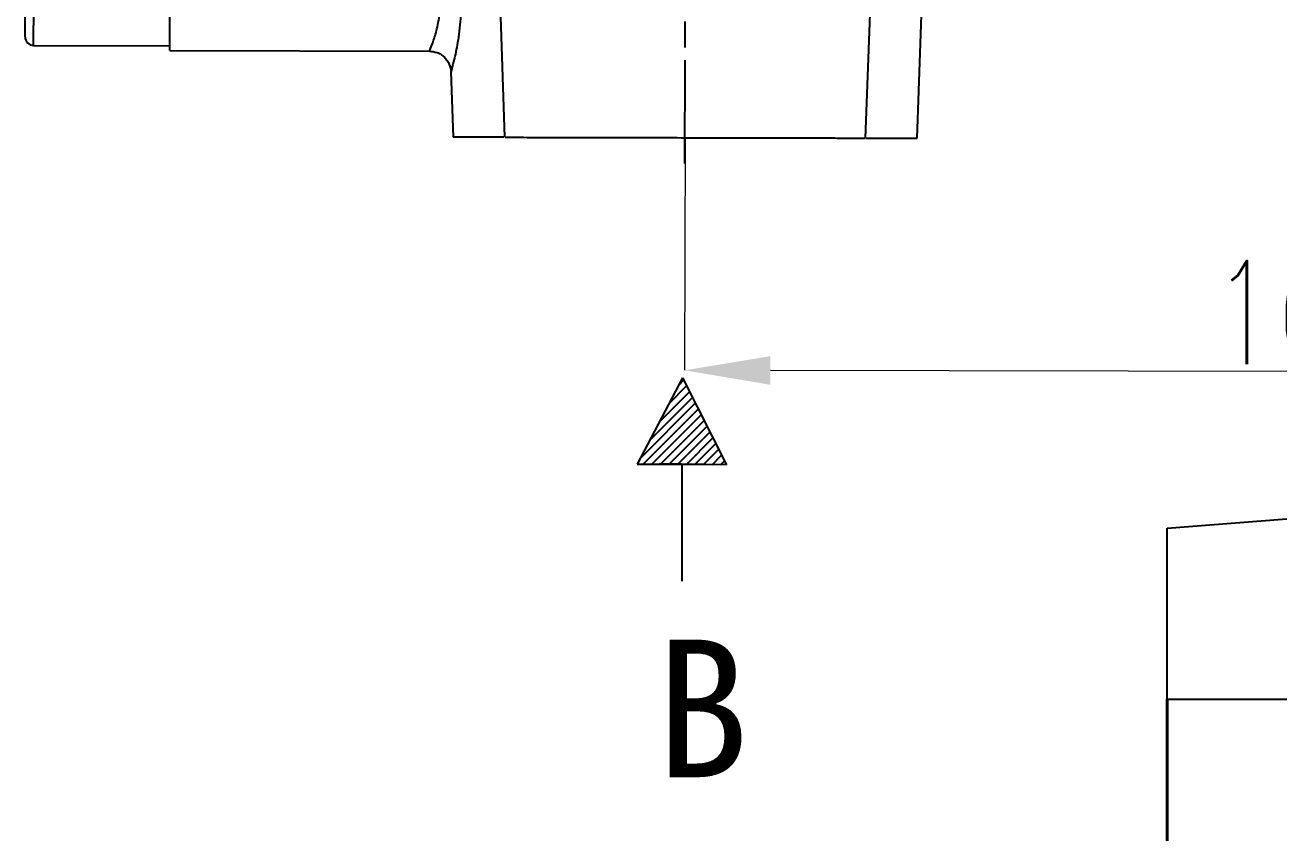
# Model space of a CAD drawing. Header units: millimetres. Extents: x 1852 to 4288, y 681 to 2404.
# Drawn here: x 2345.2 to 2491.2, y 1952.1 to 2046.1 of the extents above; entities that cross this region are included whole.
import ezdxf

# ---------------------------------------------------------------- set-up
doc = ezdxf.new("R2010")
doc.units = ezdxf.units.MM
doc.linetypes.add('AM_ISO08W050', pattern=[18, 12, -1.5, 3, -1.5])
for name, color, linetype, lineweight in [('AM_5', 3, 'Continuous', 25), ('AM_7', 4, 'AM_ISO08W050', 25), ('文字', 7, 'Continuous', 13), ('粗实线', 7, 'Continuous', 40)]:
    doc.layers.add(name, color=color, linetype=linetype, lineweight=lineweight)
doc.layers.add('layer 1', color=7, linetype='Continuous')
doc.styles.add('SLDTEXTSTYLE1', font='txt.shx', dxfattribs={"width": 0.7, "bigfont": 'gbcbig.shx'})
doc.styles.add('STYLE1', font='txt.shx', dxfattribs={"width": 0.8, "height": 3, "bigfont": 'hzdx.shx'})
doc.dimstyles.new('SLDDIMSTYLE12$0', dxfattribs={"dimtxt": 12, "dimasz": 10, "dimexe": 0, "dimexo": 0.0625, "dimgap": 0.875, "dimtad": 1, "dimdec": 1, "dimlfac": 1.8, "dimrnd": 1e-09, "dimzin": 12, "dimdsep": 46, "dimtxsty": 'SLDTEXTSTYLE1', "dimcen": 0.09, "dimdle": 8.16, "dimclrd": 3, "dimclre": 3, "dimadec": 0, "dimazin": 3, "dimtfac": 1, "dimtdec": 1, "dimtofl": 0, "dimtmove": 0, "dimatfit": 3, "dimfxl": 0, "dimfrac": 2, "dimtolj": 1, "dimlwd": 5, "dimlwe": 5, "dimarcsym": 0})

# ---------------------------------------------------------------- blocks, each defined once
blk = doc.blocks.new('*D82')
at = {"layer": 'AM_5', "color": 3, "linetype": 'Continuous', "lineweight": 5, "transparency": 16777216}
for p, q in [((2422.03, 2032.91), (2421.97, 2005.91)), ((2570.83, 2005.6), (2431.97, 2005.89))]:
    blk.add_line(p, q, dxfattribs=at)
at = {"layer": 'AM_5', "color": 3, "lineweight": 5, "transparency": 16777216}
blk.add_line((2580.75, 1967.69), (2580.83, 2005.57), dxfattribs=at)
at = {"layer": 'AM_5', "color": 3, "transparency": 16777216}
for points in [[(2431.97, 2007.56), (2431.96, 2004.23), (2421.97, 2005.91)], [(2570.84, 2007.26), (2570.83, 2003.93), (2580.83, 2005.57)]]:
    blk.add_solid(points, dxfattribs=at)
at = {"layer": 'Defpoints', "color": 0, "transparency": 16777216}
for p in [(2422.03, 2032.97), (2421.97, 2005.91), (2580.75, 1967.63)]:
    blk.add_point(p, dxfattribs=at)
at = {"layer": 'AM_5', "color": 0, "transparency": 16777216, "insert": (2494.26, 2012.63), "char_height": 12, "attachment_point": 5, "rotation": 359.8775, "style": 'SLDTEXTSTYLE1'}
blk.add_mtext('\\A1;160', dxfattribs=at)

msp = doc.modelspace()

# ---------------------------------------------------------------- hatches: boundary and pattern name
at = {"layer": 'layer 1'}
h = msp.add_hatch(dxfattribs=at)
h.set_pattern_fill('ANSI31', color=256, scale=0.225)
h.set_pattern_definition([(45, (-4695.94484, 3204.58275), (-0.50513941, 0.50513941), [])])
h.paths.add_polyline_path([(2421.727, 2005.019), (2416.447, 1994.983), (2421.658, 1994.983), (2426.869, 1994.912)])

# ---------------------------------------------------------------- linework, layer by layer
at = {"color": 7, "linetype": 'Continuous', "lineweight": 25}
for p, q in [((2399.443, 2081.286), (2401.026, 2033.015)), ((2443.026, 2032.926), (2444.811, 2081.09)), ((2449.026, 2032.913), (2449.769, 2052.982)), ((2346.206, 2043.697), (2346.216, 2048.366)), ((2346.206, 2043.697), (2362.048, 2043.664)), ((2362.047, 2043.099), (2392.284, 2043.034)), ((2394.776, 2040.652), (2395.026, 2033.029)), ((2688.13, 1967.631), (2478.13, 1967.631)), ((2504.481, 1967.631), (2478.13, 1967.631)), ((2688.13, 1967.626), (2478.13, 1967.626))]:
    msp.add_line(p, q, dxfattribs=at)
at = {"linetype": 'ByBlock'}
for p, q in [((2478.13, 1987.55), (2519.438, 1990.762)), ((2478.13, 1967.626), (2478.13, 1987.55))]:
    msp.add_line(p, q, dxfattribs=at)
at = {"color": 7, "linetype": 'Continuous', "lineweight": 25}
for centre, radius, start, end in [((2543.24, 2132.915), 91.48, 180, 290.22656), ((2543.24, 2132.915), 91.441, 188.79238, 262.46584), ((2543.24, 2132.915), 90.976, 188.79238, 262.46584), ((2346.208, 2044.697), 1, 179.87751, 269.87751)]:
    msp.add_arc(centre, radius, start, end, dxfattribs=at)
for points in [[(2543.24, 2039.176), (2540.172, 2039.263), (2534.037, 2039.437), (2524.922, 2040.84), (2515.984, 2043.065), (2507.309, 2046.173), (2498.98, 2050.111), (2491.076, 2054.849), (2483.676, 2060.337), (2476.849, 2066.525), (2470.661, 2073.352), (2465.172, 2080.753), (2460.435, 2088.656), (2456.496, 2096.986), (2453.388, 2105.661), (2451.163, 2114.599), (2449.76, 2123.713), (2449.586, 2129.849), (2449.499, 2132.916)], [(2532.45, 2035.243), (2528.799, 2035.767), (2521.495, 2036.815), (2510.852, 2039.934), (2500.609, 2044.142), (2490.908, 2049.498), (2481.869, 2055.902), (2473.607, 2063.284), (2466.226, 2071.546), (2459.821, 2080.585), (2454.466, 2090.286), (2450.258, 2100.529), (2447.138, 2111.172), (2446.09, 2118.475), (2445.566, 2122.127)], [(2525.908, 2035.445), (2522.613, 2036.132), (2516.025, 2037.504), (2506.473, 2040.825), (2497.289, 2045.029), (2488.586, 2050.165), (2480.45, 2056.154), (2472.965, 2062.941), (2466.21, 2070.455), (2460.255, 2078.617), (2455.157, 2087.342), (2450.992, 2096.543), (2447.712, 2106.11), (2446.368, 2112.704), (2445.695, 2116.001)], [(2526.212, 2035.497), (2523.298, 2036.084), (2517.47, 2037.26), (2508.976, 2040.013), (2500.747, 2043.46), (2492.876, 2047.66), (2485.375, 2052.505), (2480.782, 2056.28), (2478.485, 2058.167)], [(2362.047, 2043.099), (2362.047, 2043.167), (2362.048, 2043.302), (2362.05, 2044.37), (2362.053, 2045.949), (2362.056, 2047.339), (2362.058, 2048.034)]]:
    msp.add_open_spline(points, degree=3, dxfattribs=at)
for points, knots in [([(2345.208, 2044.7), (2345.208, 2044.752), (2345.208, 2044.86), (2345.21, 2045.73), (2345.213, 2047.031), (2345.215, 2048.165), (2345.216, 2048.72)], [0, 0, 0, 0, 0.244178, 0.5, 0.755822, 1, 1, 1, 1]), ([(2392.284, 2043.034), (2392.31, 2043.097), (2392.363, 2043.225), (2392.743, 2044.243), (2393.234, 2045.796), (2393.46, 2047.235), (2393.575, 2047.967)], [0, 0, 0, 0, 0.2379914, 0.4818785, 0.7367294, 1, 1, 1, 1]), ([(2395.946, 2047.194), (2395.841, 2046.204), (2395.637, 2044.282), (2395.181, 2042.167), (2394.84, 2040.837), (2394.804, 2040.712), (2394.787, 2040.653)], [0, 0, 0, 0, 0.2781733, 0.5397402, 0.7842945, 1, 1, 1, 1]), ([(2392.263, 2043.034), (2392.574, 2043.004), (2393.053, 2042.956), (2393.632, 2042.655), (2394.032, 2042.341), (2394.357, 2041.951), (2394.676, 2041.381), (2394.738, 2040.904), (2394.778, 2040.594)], [0, 0, 0, 0, 0.2397244, 0.3685508, 0.5000393, 0.631522, 0.7603319, 1, 1, 1, 1]), ([(2400.938, 2033.016), (2400.899, 2033.016), (2399.833, 2033.018), (2398.267, 2033.022), (2396.395, 2033.026), (2395.246, 2033.028), (2395.099, 2033.028), (2395.026, 2033.029)], [0, 0, 0, 0, 0.0094252, 0.2570689, 0.5047126, 0.7523563, 1, 1, 1, 1]), ([(2401.072, 2033.015), (2401.098, 2033.015), (2401.155, 2033.015), (2402.038, 2033.013), (2403.535, 2033.01), (2405.633, 2033.005), (2408.243, 2033), (2411.29, 2032.993), (2414.675, 2032.986), (2418.291, 2032.978), (2420.781, 2032.973), (2422.026, 2032.97)], [0, 0, 0, 0, 0.0943349, 0.2075431, 0.3207512, 0.4339593, 0.5471675, 0.6603756, 0.7735837, 0.8867919, 1, 1, 1, 1]), ([(2422.026, 2032.97), (2423.27, 2032.968), (2425.76, 2032.962), (2429.377, 2032.955), (2432.761, 2032.947), (2435.808, 2032.941), (2438.418, 2032.935), (2440.517, 2032.931), (2442.013, 2032.928), (2442.897, 2032.926), (2442.954, 2032.926), (2442.98, 2032.926)], [0, 0, 0, 0, 0.1132081, 0.2264163, 0.3396244, 0.4528325, 0.5660407, 0.6792488, 0.792457, 0.9056651, 1, 1, 1, 1]), ([(2443.113, 2032.926), (2443.152, 2032.926), (2444.218, 2032.923), (2445.784, 2032.92), (2447.656, 2032.916), (2448.805, 2032.914), (2448.952, 2032.913), (2449.026, 2032.913)], [0, 0, 0, 0, 0.0094252, 0.2570689, 0.5047126, 0.7523563, 1, 1, 1, 1])]:
    msp.add_open_spline(points, degree=3, knots=knots, dxfattribs=at)
at = {"layer": 'AM_7'}
msp.add_line((2422.019, 2029.97), (2422.246, 2135.97), dxfattribs=at)
at = {"layer": 'layer 1'}
for p, q in [((2421.727, 2005.019), (2416.447, 1994.983)), ((2421.727, 2005.019), (2426.869, 1994.912)), ((2416.447, 1994.983), (2424.306, 1994.983)), ((2426.869, 1994.912), (2419.011, 1995.019)), ((2421.658, 1994.983), (2421.658, 1981.388))]:
    msp.add_line(p, q, dxfattribs=at)
at = {"layer": '粗实线', "linetype": 'ByBlock'}
msp.add_line((2478.13, 1967.626), (2478.13, 1945.631), dxfattribs=at)

# ---------------------------------------------------------------- texts
at = {"layer": '文字', "insert": (2424.017, 1966.585), "char_height": 16, "width": 240, "attachment_point": 5, "style": 'STYLE1'}
msp.add_mtext('\\pt176;{\\fSimSun|b0|i0|c134|p2;\\W1;B}', dxfattribs=at)

# ---------------------------------------------------------------- dimensions: what is measured, and where the dimension line sits
at = {"layer": 'AM_5'}
dim = msp.add_linear_dim(base=(2421.968, 2005.914), p1=(2580.753, 1967.631), p2=(2422.026, 2032.97), angle=179.87749, text='160', dimstyle='SLDDIMSTYLE12$0', override={"dimlfac": 1}, dxfattribs=at)
dim.commit()
dim.dimension.update_dxf_attribs({"geometry": '*D82', "text_midpoint": (2494.249, 2005.759), "dimtype": 160})

doc.saveas('drawing.dxf')
